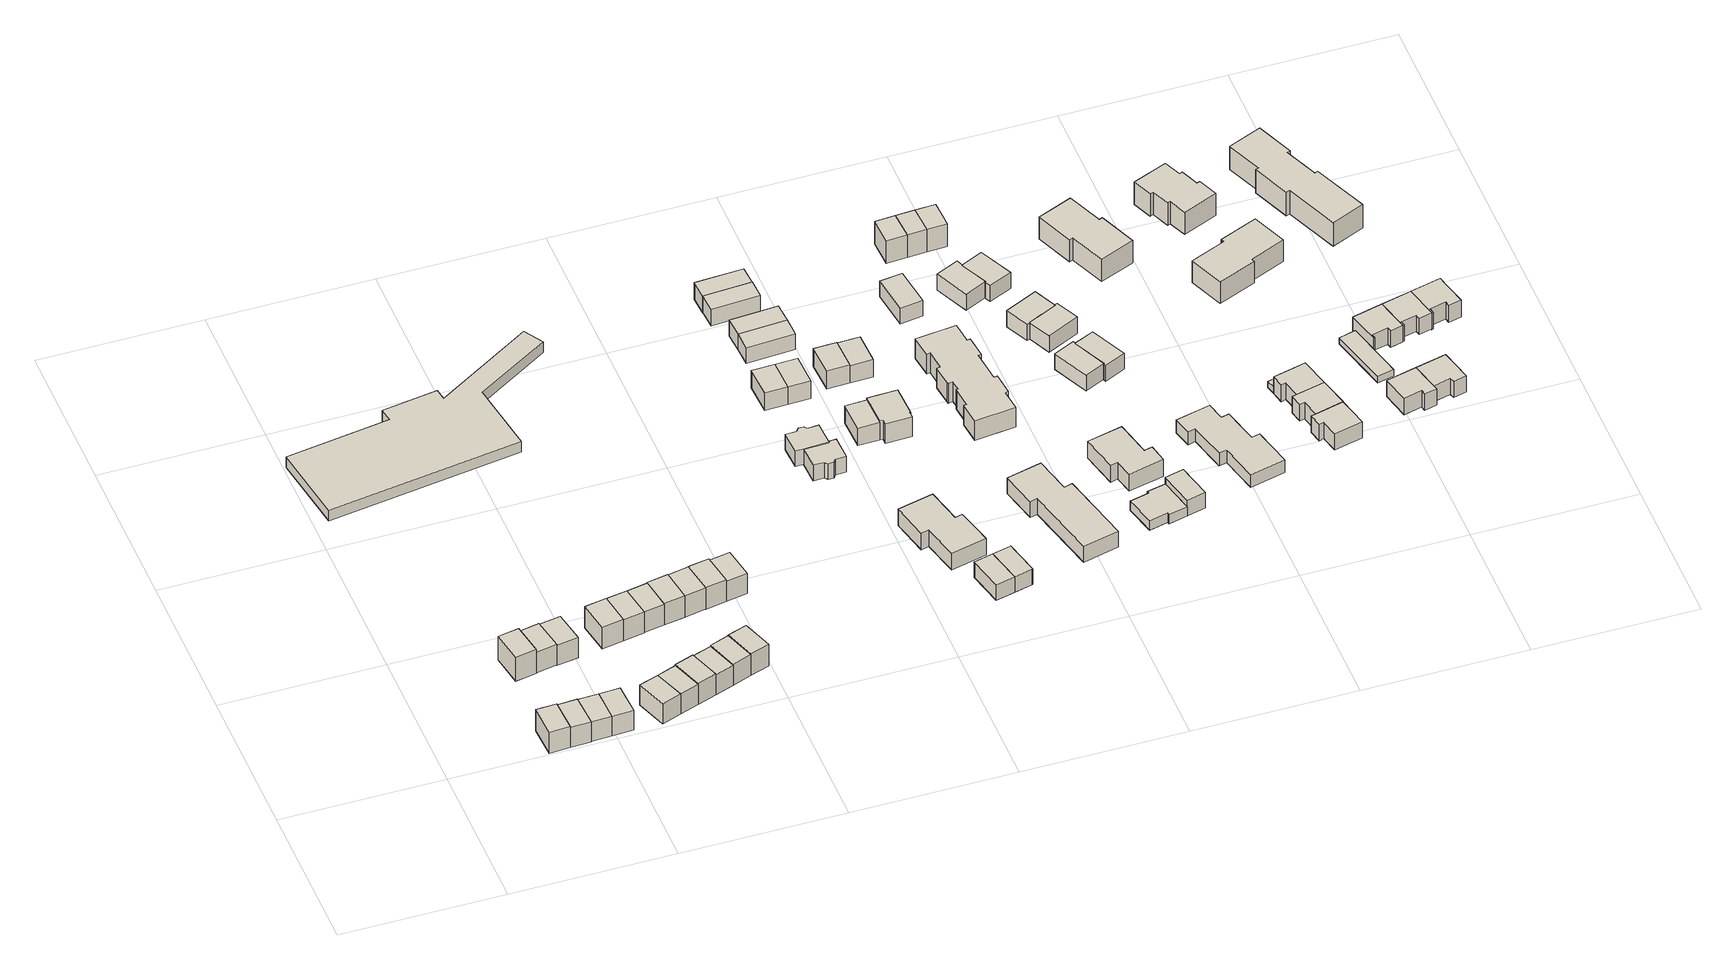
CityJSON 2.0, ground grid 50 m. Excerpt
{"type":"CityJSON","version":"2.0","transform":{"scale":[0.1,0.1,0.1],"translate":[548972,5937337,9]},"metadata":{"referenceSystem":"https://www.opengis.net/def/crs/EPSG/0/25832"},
"CityObjects":{
"building1":{"type":"Building","attributes":{"Gemeindeschluessel":"02200227","Geometrietyp2DReferenz":"3000","BezugspunktDach":"2000","function":"31001_1010","measuredHeight":9.27,"storeysAboveGround":2},"address":[{"country":"Germany","locality":"Hamburg","thoroughfareNumber":"56d","thoroughfareName":"Brünschentwiete","postcode":"22559"}],"geometry":[{"type":"Solid","lod":"1","boundaries":[[[[0,1,2,3]],[[4,5,6,7]],[[2,4,7,3]],[[1,5,4,2]],[[0,6,5,1]],[[3,7,6,0]]]]}]},
"building2":{"type":"Building","attributes":{"Gemeindeschluessel":"02200227","Geometrietyp2DReferenz":"3000","BezugspunktDach":"2000","function":"31001_1010","measuredHeight":8.37,"storeysAboveGround":2},"address":[{"country":"Germany","locality":"Hamburg","thoroughfareNumber":"56c","thoroughfareName":"Brünschentwiete","postcode":"22559"}],"geometry":[{"type":"Solid","lod":"1","boundaries":[[[[8,0,3,9]],[[10,11,12,13]],[[3,10,13,9]],[[0,11,10,3]],[[8,12,11,0]],[[9,13,12,8]]]]}]},
"building3":{"type":"Building","attributes":{"Gemeindeschluessel":"02200227","Geometrietyp2DReferenz":"3000","BezugspunktDach":"2000","function":"31001_1010","measuredHeight":10.26,"storeysAboveGround":2},"address":[{"country":"Germany","locality":"Hamburg","thoroughfareNumber":"58c","thoroughfareName":"Brünschentwiete","postcode":"22559"}],"geometry":[{"type":"Solid","lod":"1","boundaries":[[[[14,15,16,17]],[[18,19,20,21]],[[16,18,21,17]],[[15,19,18,16]],[[14,20,19,15]],[[17,21,20,14]]]]}]},
"building4":{"type":"Building","attributes":{"Gemeindeschluessel":"02200227","Geometrietyp2DReferenz":"3000","BezugspunktDach":"2000","function":"31001_1010","measuredHeight":8.57,"storeysAboveGround":2},"address":[{"country":"Germany","locality":"Hamburg","thoroughfareNumber":"56b","thoroughfareName":"Brünschentwiete","postcode":"22559"}],"geometry":[{"type":"Solid","lod":"1","boundaries":[[[[22,23,24,25]],[[26,27,28,29]],[[24,26,29,25]],[[23,27,26,24]],[[22,28,27,23]],[[25,29,28,22]]]]}]},
"building5":{"type":"Building","attributes":{"Gemeindeschluessel":"02200227","Geometrietyp2DReferenz":"3000","BezugspunktDach":"2000","function":"31001_1010","measuredHeight":9.31,"storeysAboveGround":2},"address":[{"country":"Germany","locality":"Hamburg","thoroughfareNumber":"58b","thoroughfareName":"Brünschentwiete","postcode":"22559"}],"geometry":[{"type":"Solid","lod":"1","boundaries":[[[[30,31,32,33]],[[34,35,36,37]],[[32,34,37,33]],[[31,35,34,32]],[[30,36,35,31]],[[33,37,36,30]]]]}]},
"building6":{"type":"Building","attributes":{"Gemeindeschluessel":"02200227","Geometrietyp2DReferenz":"3000","BezugspunktDach":"2000","function":"31001_1010","measuredHeight":8.75,"storeysAboveGround":2},"address":[{"country":"Germany","locality":"Hamburg","thoroughfareNumber":"56a","thoroughfareName":"Brünschentwiete","postcode":"22559"}],"geometry":[{"type":"Solid","lod":"1","boundaries":[[[[38,39,40,41]],[[29,28,42,43]],[[40,29,43,41]],[[39,28,29,40]],[[38,42,28,39]],[[41,43,42,38]]]]}]},
"building7":{"type":"Building","attributes":{"Gemeindeschluessel":"02200227","Geometrietyp2DReferenz":"3000","BezugspunktDach":"2000","function":"31001_1010","measuredHeight":8.84,"storeysAboveGround":2},"address":[{"country":"Germany","locality":"Hamburg","thoroughfareNumber":"58a","thoroughfareName":"Brünschentwiete","postcode":"22559"}],"geometry":[{"type":"Solid","lod":"1","boundaries":[[[[44,45,46,47]],[[48,49,50,51]],[[46,48,51,47]],[[45,49,48,46]],[[44,50,49,45]],[[47,51,50,44]]]]}]},
"building8":{"type":"Building","attributes":{"Gemeindeschluessel":"02200227","Geometrietyp2DReferenz":"3000","BezugspunktDach":"2000","function":"31001_1010","measuredHeight":8.8,"storeysAboveGround":2},"address":[{"country":"Germany","locality":"Hamburg","thoroughfareNumber":"60f","thoroughfareName":"Brünschentwiete","postcode":"22559"}],"geometry":[{"type":"Solid","lod":"1","boundaries":[[[[52,53,54,55]],[[56,57,58,59]],[[54,56,59,55]],[[53,57,56,54]],[[52,58,57,53]],[[55,59,58,52]]]]}]},
"building9":{"type":"Building","attributes":{"Gemeindeschluessel":"02200227","Geometrietyp2DReferenz":"3000","BezugspunktDach":"2000","function":"31001_1010","measuredHeight":9.46,"storeysAboveGround":2},"address":[{"country":"Germany","locality":"Hamburg","thoroughfareNumber":"62g","thoroughfareName":"Brünschentwiete","postcode":"22559"}],"geometry":[{"type":"Solid","lod":"1","boundaries":[[[[60,61,62,63]],[[64,65,66,67]],[[62,64,67,63]],[[61,65,64,62]],[[60,66,65,61]],[[63,67,66,60]]]]}]},
"building10":{"type":"Building","attributes":{"Gemeindeschluessel":"02200227","Geometrietyp2DReferenz":"3000","BezugspunktDach":"2000","function":"31001_1010","measuredHeight":8.94,"storeysAboveGround":2},"address":[{"country":"Germany","locality":"Hamburg","thoroughfareNumber":"60e","thoroughfareName":"Brünschentwiete","postcode":"22559"}],"geometry":[{"type":"Solid","lod":"1","boundaries":[[[[68,52,55,69]],[[59,58,70,71]],[[55,59,71,69]],[[52,58,59,55]],[[68,70,58,52]],[[69,71,70,68]]]]}]},
"building11":{"type":"Building","attributes":{"Gemeindeschluessel":"02200227","Geometrietyp2DReferenz":"3000","BezugspunktDach":"2000","function":"31001_1010","measuredHeight":9.47,"storeysAboveGround":2},"address":[{"country":"Germany","locality":"Hamburg","thoroughfareNumber":"62f","thoroughfareName":"Brünschentwiete","postcode":"22559"}],"geometry":[{"type":"Solid","lod":"1","boundaries":[[[[72,60,63,73]],[[74,75,76,77]],[[63,74,77,73]],[[60,75,74,63]],[[72,76,75,60]],[[73,77,76,72]]]]}]},
"building12":{"type":"Building","attributes":{"Gemeindeschluessel":"02200227","Geometrietyp2DReferenz":"3000","BezugspunktDach":"2000","function":"31001_1010","measuredHeight":9.34,"storeysAboveGround":2},"address":[{"country":"Germany","locality":"Hamburg","thoroughfareNumber":"60d","thoroughfareName":"Brünschentwiete","postcode":"22559"}],"geometry":[{"type":"Solid","lod":"1","boundaries":[[[[78,68,69,79]],[[80,81,82,83]],[[69,80,83,79]],[[68,81,80,69]],[[78,82,81,68]],[[79,83,82,78]]]]}]},
"building13":{"type":"Building","attributes":{"Gemeindeschluessel":"02200227","Geometrietyp2DReferenz":"3000","BezugspunktDach":"2000","function":"31001_2140","measuredHeight":5.4,"storeysAboveGround":1},"address":[{"country":"Germany","locality":"Hamburg","thoroughfareName":"Wedeler Landstraße","postcode":"22559"}],"geometry":[{"type":"Solid","lod":"1","boundaries":[[[[84,85,86,87,88,89,90,91,92,93]],[[94,95,96,97,98,99,100,101,102,103]],[[92,94,103,93]],[[91,95,94,92]],[[90,96,95,91]],[[89,97,96,90]],[[88,98,97,89]],[[87,99,98,88]],[[86,100,99,87]],[[85,101,100,86]],[[84,102,101,85]],[[93,103,102,84]]]]}]},
"building14":{"type":"Building","attributes":{"Gemeindeschluessel":"02200227","Geometrietyp2DReferenz":"3000","BezugspunktDach":"2000","function":"31001_1010","measuredHeight":9.39,"storeysAboveGround":2},"address":[{"country":"Germany","locality":"Hamburg","thoroughfareNumber":"62e","thoroughfareName":"Brünschentwiete","postcode":"22559"}],"geometry":[{"type":"Solid","lod":"1","boundaries":[[[[104,105,106,107]],[[108,109,110,111]],[[106,108,111,107]],[[105,109,108,106]],[[104,110,109,105]],[[107,111,110,104]]]]}]},
"building15":{"type":"Building","attributes":{"Gemeindeschluessel":"02200227","Geometrietyp2DReferenz":"3000","BezugspunktDach":"2000","function":"31001_1010","measuredHeight":8.75,"storeysAboveGround":2},"address":[{"country":"Germany","locality":"Hamburg","thoroughfareNumber":"60c","thoroughfareName":"Brünschentwiete","postcode":"22559"}],"geometry":[{"type":"Solid","lod":"1","boundaries":[[[[112,78,79,113]],[[114,115,116,117]],[[79,114,117,113]],[[78,115,114,79]],[[112,116,115,78]],[[113,117,116,112]]]]}]},
"building16":{"type":"Building","attributes":{"Gemeindeschluessel":"02200227","Geometrietyp2DReferenz":"3000","BezugspunktDach":"2000","function":"31001_1010","measuredHeight":9.3,"storeysAboveGround":2},"address":[{"country":"Germany","locality":"Hamburg","thoroughfareNumber":"60b","thoroughfareName":"Brünschentwiete","postcode":"22559"}],"geometry":[{"type":"Solid","lod":"1","boundaries":[[[[118,112,113,119]],[[120,121,122,123]],[[113,120,123,119]],[[112,121,120,113]],[[118,122,121,112]],[[119,123,122,118]]]]}]},
"building17":{"type":"Building","attributes":{"Gemeindeschluessel":"02200227","Geometrietyp2DReferenz":"3000","BezugspunktDach":"2000","function":"31001_1010","measuredHeight":9.29,"storeysAboveGround":2},"address":[{"country":"Germany","locality":"Hamburg","thoroughfareNumber":"62d","thoroughfareName":"Brünschentwiete","postcode":"22559"}],"geometry":[{"type":"Solid","lod":"1","boundaries":[[[[124,104,107,125]],[[126,127,128,129]],[[107,126,129,125]],[[104,127,126,107]],[[124,128,127,104]],[[125,129,128,124]]]]}]},
"building18":{"type":"Building","attributes":{"Gemeindeschluessel":"02200227","Geometrietyp2DReferenz":"3000","BezugspunktDach":"2000","function":"31001_1010","measuredHeight":9.22,"storeysAboveGround":2},"address":[{"country":"Germany","locality":"Hamburg","thoroughfareNumber":"60a","thoroughfareName":"Brünschentwiete","postcode":"22559"}],"geometry":[{"type":"Solid","lod":"1","boundaries":[[[[130,118,119,131]],[[132,133,134,135]],[[119,132,135,131]],[[118,133,132,119]],[[130,134,133,118]],[[131,135,134,130]]]]}]},
"building19":{"type":"Building","attributes":{"Gemeindeschluessel":"02200227","Geometrietyp2DReferenz":"3000","BezugspunktDach":"2000","function":"31001_1010","measuredHeight":9.28,"storeysAboveGround":2},"address":[{"country":"Germany","locality":"Hamburg","thoroughfareNumber":"62c","thoroughfareName":"Brünschentwiete","postcode":"22559"}],"geometry":[{"type":"Solid","lod":"1","boundaries":[[[[136,124,125,137]],[[138,139,140,141]],[[125,138,141,137]],[[124,139,138,125]],[[136,140,139,124]],[[137,141,140,136]]]]}]},
"building20":{"type":"Building","attributes":{"Gemeindeschluessel":"02200227","Geometrietyp2DReferenz":"3000","BezugspunktDach":"2000","function":"31001_1010","measuredHeight":9.33,"storeysAboveGround":2},"address":[{"country":"Germany","locality":"Hamburg","thoroughfareNumber":"62b","thoroughfareName":"Brünschentwiete","postcode":"22559"}],"geometry":[{"type":"Solid","lod":"1","boundaries":[[[[142,143,144,145]],[[146,147,148,149]],[[144,146,149,145]],[[143,147,146,144]],[[142,148,147,143]],[[145,149,148,142]]]]}]},
"building21":{"type":"Building","attributes":{"Gemeindeschluessel":"02200227","Geometrietyp2DReferenz":"3000","BezugspunktDach":"2000","function":"31001_1010","measuredHeight":8.96,"storeysAboveGround":2},"address":[{"country":"Germany","locality":"Hamburg","thoroughfareNumber":"62a","thoroughfareName":"Brünschentwiete","postcode":"22559"}],"geometry":[{"type":"Solid","lod":"1","boundaries":[[[[150,142,145,151]],[[152,153,154,155]],[[145,152,155,151]],[[142,153,152,145]],[[150,154,153,142]],[[151,155,154,150]]]]}]},
"building22":{"type":"Building","attributes":{"Gemeindeschluessel":"02200227","Geometrietyp2DReferenz":"3000","BezugspunktDach":"2000","function":"31001_1010","measuredHeight":7.65,"storeysAboveGround":1},"address":[{"country":"Germany","locality":"Hamburg","thoroughfareNumber":"64","thoroughfareName":"Brünschentwiete","postcode":"22559"}],"geometry":[{"type":"Solid","lod":"1","boundaries":[[[[156,157,158,159,160,161,162,163,164,165]],[[166,167,168,169,170,171,172,173,174,175]],[[164,166,175,165]],[[163,167,166,164]],[[162,168,167,163]],[[161,169,168,162]],[[160,170,169,161]],[[159,171,170,160]],[[158,172,171,159]],[[157,173,172,158]],[[156,174,173,157]],[[165,175,174,156]]]]}]},
"building23":{"type":"Building","attributes":{"Gemeindeschluessel":"02200227","Geometrietyp2DReferenz":"3000","BezugspunktDach":"2000","function":"31001_1010","measuredHeight":7.6,"storeysAboveGround":1},"address":[{"country":"Germany","locality":"Hamburg","thoroughfareNumber":"120","thoroughfareName":"Adebarweg","postcode":"22559"}],"geometry":[{"type":"Solid","lod":"1","boundaries":[[[[176,177,178,179,180,181,182,183,184,185]],[[186,187,188,189,190,191,192,193,194,195]],[[184,186,195,185]],[[183,187,186,184]],[[182,188,187,183]],[[181,189,188,182]],[[180,190,189,181]],[[179,191,190,180]],[[178,192,191,179]],[[177,193,192,178]],[[176,194,193,177]],[[185,195,194,176]]]]}]},
"building24":{"type":"Building","attributes":{"Gemeindeschluessel":"02200227","Geometrietyp2DReferenz":"3000","BezugspunktDach":"2000","function":"31001_1010","measuredHeight":8.44,"storeysAboveGround":1},"address":[{"country":"Germany","locality":"Hamburg","thoroughfareNumber":"66a","thoroughfareName":"Brünschentwiete","postcode":"22559"}],"geometry":[{"type":"Solid","lod":"1","boundaries":[[[[196,197,198,199]],[[200,201,202,203]],[[198,200,203,199]],[[197,201,200,198]],[[196,202,201,197]],[[199,203,202,196]]]]}]},
"building25":{"type":"Building","attributes":{"Gemeindeschluessel":"02200227","Geometrietyp2DReferenz":"3000","BezugspunktDach":"2000","function":"31001_1010","measuredHeight":8.7,"storeysAboveGround":1},"address":[{"country":"Germany","locality":"Hamburg","thoroughfareNumber":"103","thoroughfareName":"Adebarweg","postcode":"22559"}],"geometry":[{"type":"Solid","lod":"1","boundaries":[[[[204,205,206,207,208,209,210,211]],[[212,213,214,215,216,217,218,219]],[[210,212,219,211]],[[209,213,212,210]],[[208,214,213,209]],[[207,215,214,208]],[[206,216,215,207]],[[205,217,216,206]],[[204,218,217,205]],[[211,219,218,204]]]]}]},
"building26":{"type":"Building","attributes":{"Gemeindeschluessel":"02200227","Geometrietyp2DReferenz":"3000","BezugspunktDach":"2000","function":"31001_1010","measuredHeight":8.64,"storeysAboveGround":1},"address":[{"country":"Germany","locality":"Hamburg","thoroughfareNumber":"111","thoroughfareName":"Adebarweg","postcode":"22559"}],"geometry":[{"type":"Solid","lod":"1","boundaries":[[[[220,221,222,223]],[[224,225,226,227]],[[222,224,227,223]],[[221,225,224,222]],[[220,226,225,221]],[[223,227,226,220]]]]}]},
"building27":{"type":"Building","attributes":{"Gemeindeschluessel":"02200227","Geometrietyp2DReferenz":"3000","BezugspunktDach":"2000","function":"31001_1010","measuredHeight":8.47,"storeysAboveGround":1},"address":[{"country":"Germany","locality":"Hamburg","thoroughfareNumber":"66b","thoroughfareName":"Brünschentwiete","postcode":"22559"}],"geometry":[{"type":"Solid","lod":"1","boundaries":[[[[228,229,230,231]],[[203,202,232,233]],[[230,203,233,231]],[[229,202,203,230]],[[228,232,202,229]],[[231,233,232,228]]]]}]},
"building28":{"type":"Building","attributes":{"Gemeindeschluessel":"02200227","Geometrietyp2DReferenz":"3000","BezugspunktDach":"2000","function":"31001_1010","measuredHeight":8.57,"storeysAboveGround":1},"address":[{"country":"Germany","locality":"Hamburg","thoroughfareNumber":"109","thoroughfareName":"Adebarweg","postcode":"22559"}],"geometry":[{"type":"Solid","lod":"1","boundaries":[[[[234,235,220,223,236,237]],[[238,227,226,239,240,241]],[[236,238,241,237]],[[223,227,238,236]],[[220,226,227,223]],[[235,239,226,220]],[[234,240,239,235]],[[237,241,240,234]]]]}]},
"building29":{"type":"Building","attributes":{"Gemeindeschluessel":"02200227","Geometrietyp2DReferenz":"3000","BezugspunktDach":"2000","function":"31001_1010","measuredHeight":8.27,"storeysAboveGround":1},"address":[{"country":"Germany","locality":"Hamburg","thoroughfareNumber":"68","thoroughfareName":"Brünschentwiete","postcode":"22559"}],"geometry":[{"type":"Solid","lod":"1","boundaries":[[[[242,243,244,245]],[[246,247,248,249]],[[244,246,249,245]],[[243,247,246,244]],[[242,248,247,243]],[[245,249,248,242]]]]}]},
"building30":{"type":"Building","attributes":{"Gemeindeschluessel":"02200227","Geometrietyp2DReferenz":"3000","BezugspunktDach":"2000","function":"31001_1010","measuredHeight":8.47,"storeysAboveGround":1},"address":[{"country":"Germany","locality":"Hamburg","thoroughfareNumber":"68b","thoroughfareName":"Brünschentwiete","postcode":"22559"}],"geometry":[{"type":"Solid","lod":"1","boundaries":[[[[250,251,252,253]],[[254,255,256,257]],[[252,254,257,253]],[[251,255,254,252]],[[250,256,255,251]],[[253,257,256,250]]]]}]},
"building31":{"type":"Building","attributes":{"Gemeindeschluessel":"02200227","Geometrietyp2DReferenz":"3000","BezugspunktDach":"2000","function":"31001_1010","measuredHeight":8.29,"storeysAboveGround":1},"address":[{"country":"Germany","locality":"Hamburg","thoroughfareNumber":"68a","thoroughfareName":"Brünschentwiete","postcode":"22559"}],"geometry":[{"type":"Solid","lod":"1","boundaries":[[[[258,242,245,259]],[[260,261,262,263]],[[245,260,263,259]],[[242,261,260,245]],[[258,262,261,242]],[[259,263,262,258]]]]}]},
"building32":{"type":"Building","attributes":{"Gemeindeschluessel":"02200227","Geometrietyp2DReferenz":"3000","BezugspunktDach":"2000","function":"31001_1010","measuredHeight":8.39,"storeysAboveGround":1},"address":[{"country":"Germany","locality":"Hamburg","thoroughfareNumber":"118b","thoroughfareName":"Adebarweg","postcode":"22559"}],"geometry":[{"type":"Solid","lod":"1","boundaries":[[[[264,265,266,267]],[[268,269,270,271]],[[266,268,271,267]],[[265,269,268,266]],[[264,270,269,265]],[[267,271,270,264]]]]}]},
"building33":{"type":"Building","attributes":{"Gemeindeschluessel":"02200227","Geometrietyp2DReferenz":"3000","BezugspunktDach":"2000","function":"31001_1010","measuredHeight":8.55,"storeysAboveGround":1},"address":[{"country":"Germany","locality":"Hamburg","thoroughfareNumber":"68c","thoroughfareName":"Brünschentwiete","postcode":"22559"}],"geometry":[{"type":"Solid","lod":"1","boundaries":[[[[272,273,274,275]],[[276,277,278,279]],[[274,276,279,275]],[[273,277,276,274]],[[272,278,277,273]],[[275,279,278,272]]]]}]},
"building34":{"type":"Building","attributes":{"Gemeindeschluessel":"02200227","Geometrietyp2DReferenz":"3000","BezugspunktDach":"2000","function":"31001_1010","measuredHeight":8.52,"storeysAboveGround":1},"address":[{"country":"Germany","locality":"Hamburg","thoroughfareNumber":"66c","thoroughfareName":"Brünschentwiete","postcode":"22559"}],"geometry":[{"type":"Solid","lod":"1","boundaries":[[[[280,281,282,283]],[[284,285,286,287]],[[282,284,287,283]],[[281,285,284,282]],[[280,286,285,281]],[[283,287,286,280]]]]}]},
"building35":{"type":"Building","attributes":{"Gemeindeschluessel":"02200227","Geometrietyp2DReferenz":"3000","BezugspunktDach":"2000","function":"31001_1010","measuredHeight":8.15,"storeysAboveGround":1},"address":[{"country":"Germany","locality":"Hamburg","thoroughfareNumber":"118a","thoroughfareName":"Adebarweg","postcode":"22559"}],"geometry":[{"type":"Solid","lod":"1","boundaries":[[[[288,289,290,291,292,293,294,295]],[[296,297,298,299,300,301,302,303]],[[294,296,303,295]],[[293,297,296,294]],[[292,298,297,293]],[[291,299,298,292]],[[290,300,299,291]],[[289,301,300,290]],[[288,302,301,289]],[[295,303,302,288]]]]}]},
"building36":{"type":"Building","attributes":{"Gemeindeschluessel":"02200227","Geometrietyp2DReferenz":"3000","BezugspunktDach":"2000","function":"31001_1010","measuredHeight":8.57,"storeysAboveGround":1},"address":[{"country":"Germany","locality":"Hamburg","thoroughfareNumber":"66d","thoroughfareName":"Brünschentwiete","postcode":"22559"}],"geometry":[{"type":"Solid","lod":"1","boundaries":[[[[304,280,283,305]],[[306,307,308,309]],[[283,306,309,305]],[[280,307,306,283]],[[304,308,307,280]],[[305,309,308,304]]]]}]},
"building37":{"type":"Building","attributes":{"Gemeindeschluessel":"02200227","Geometrietyp2DReferenz":"3000","BezugspunktDach":"2000","function":"31001_1010","measuredHeight":8.66,"storeysAboveGround":1},"address":[{"country":"Germany","locality":"Hamburg","thoroughfareNumber":"89","thoroughfareName":"Adebarweg","postcode":"22559"}],"geometry":[{"type":"Solid","lod":"1","boundaries":[[[[310,311,312,313,314,315,316,317]],[[318,319,320,321,322,323,324,325]],[[316,318,325,317]],[[315,319,318,316]],[[314,320,319,315]],[[313,321,320,314]],[[312,322,321,313]],[[311,323,322,312]],[[310,324,323,311]],[[317,325,324,310]]]]}]},
"building38":{"type":"Building","attributes":{"Gemeindeschluessel":"02200227","Geometrietyp2DReferenz":"3000","BezugspunktDach":"2000","function":"31001_1010","measuredHeight":7.36,"storeysAboveGround":1},"address":[{"country":"Germany","locality":"Hamburg","thoroughfareNumber":"116d","thoroughfareName":"Adebarweg","postcode":"22559"}],"geometry":[{"type":"Solid","lod":"1","boundaries":[[[[326,327,328,329,330,331,332,333,334,335,336,337,338,339,340,341,342,343,344,345,346,347,348,349]],[[350,351,352,353,354,355,356,357,358,359,360,361,362,363,364,365,366,367,368,369,370,371,372,373]],[[348,350,373,349]],[[347,351,350,348]],[[346,352,351,347]],[[345,353,352,346]],[[344,354,353,345]],[[343,355,354,344]],[[342,356,355,343]],[[341,357,356,342]],[[340,358,357,341]],[[339,359,358,340]],[[338,360,359,339]],[[337,361,360,338]],[[336,362,361,337]],[[335,363,362,336]],[[334,364,363,335]],[[333,365,364,334]],[[332,366,365,333]],[[331,367,366,332]],[[330,368,367,331]],[[329,369,368,330]],[[328,370,369,329]],[[327,371,370,328]],[[326,372,371,327]],[[349,373,372,326]]]]}]},
"building39":{"type":"Building","attributes":{"Gemeindeschluessel":"02200227","Geometrietyp2DReferenz":"3000","BezugspunktDach":"2000","function":"31001_1010","measuredHeight":7.62,"storeysAboveGround":1},"address":[{"country":"Germany","locality":"Hamburg","thoroughfareNumber":"114","thoroughfareName":"Adebarweg","postcode":"22559"}],"geometry":[{"type":"Solid","lod":"1","boundaries":[[[[374,375,376,377]],[[378,379,380,381]],[[376,378,381,377]],[[375,379,378,376]],[[374,380,379,375]],[[377,381,380,374]]]]}]},
"building40":{"type":"Building","attributes":{"Gemeindeschluessel":"02200227","Geometrietyp2DReferenz":"3000","BezugspunktDach":"2000","function":"31001_1010","measuredHeight":3.46,"storeysAboveGround":1},"address":[{"country":"Germany","locality":"Hamburg","thoroughfareNumber":"87","thoroughfareName":"Adebarweg","postcode":"22559"}],"geometry":[{"type":"Solid","lod":"1","boundaries":[[[[382,383,384,385,386,387,388,389]],[[390,391,392,393,394,395,396,397]],[[388,390,397,389]],[[387,391,390,388]],[[386,392,391,387]],[[385,393,392,386]],[[384,394,393,385]],[[383,395,394,384]],[[382,396,395,383]],[[389,397,396,382]]]]}]},
"building41":{"type":"Building","attributes":{"Gemeindeschluessel":"02200227","Geometrietyp2DReferenz":"3000","BezugspunktDach":"2000","function":"31001_1010","measuredHeight":9.07,"storeysAboveGround":1},"address":[{"country":"Germany","locality":"Hamburg","thoroughfareNumber":"81","thoroughfareName":"Adebarweg","postcode":"22559"}],"geometry":[{"type":"Solid","lod":"1","boundaries":[[[[398,399,400,401,402,403,404,405]],[[406,407,408,409,410,411,412,413]],[[404,406,413,405]],[[403,407,406,404]],[[402,408,407,403]],[[401,409,408,402]],[[400,410,409,401]],[[399,411,410,400]],[[398,412,411,399]],[[405,413,412,398]]]]}]},
"building42":{"type":"Building","attributes":{"Gemeindeschluessel":"02200227","Geometrietyp2DReferenz":"3000","BezugspunktDach":"2000","function":"31001_1010","measuredHeight":8.52,"storeysAboveGround":2},"address":[{"country":"Germany","locality":"Hamburg","thoroughfareNumber":"143e","thoroughfareName":"Wedeler Landstraße","postcode":"22559"}],"geometry":[{"type":"Solid","lod":"1","boundaries":[[[[414,415,416,417]],[[418,419,420,421]],[[416,418,421,417]],[[415,419,418,416]],[[414,420,419,415]],[[417,421,420,414]]]]}]},
"building43":{"type":"Building","attributes":{"Gemeindeschluessel":"02200227","Geometrietyp2DReferenz":"3000","BezugspunktDach":"2000","function":"31001_1010","measuredHeight":8.69,"storeysAboveGround":1},"address":[{"country":"Germany","locality":"Hamburg","thoroughfareNumber":"85","thoroughfareName":"Adebarweg","postcode":"22559"}],"geometry":[{"type":"Solid","lod":"1","boundaries":[[[[422,385,384,423]],[[424,425,426,427]],[[384,424,427,423]],[[385,425,424,384]],[[422,426,425,385]],[[423,427,426,422]]]]}]},
"building44":{"type":"Building","attributes":{"Gemeindeschluessel":"02200227","Geometrietyp2DReferenz":"3000","BezugspunktDach":"2000","function":"31001_1010","measuredHeight":7.84,"storeysAboveGround":1},"address":[{"country":"Germany","locality":"Hamburg","thoroughfareNumber":"112","thoroughfareName":"Adebarweg","postcode":"22559"}],"geometry":[{"type":"Solid","lod":"1","boundaries":[[[[428,429,430,431,432,433,434]],[[435,436,437,438,439,440,441]],[[433,435,441,434]],[[432,436,435,433]],[[431,437,436,432]],[[430,438,437,431]],[[429,439,438,430]],[[428,440,439,429]],[[434,441,440,428]]]]}]},
"building45":{"type":"Building","attributes":{"Gemeindeschluessel":"02200227","Geometrietyp2DReferenz":"3000","BezugspunktDach":"2000","function":"31001_1010","measuredHeight":8.5,"storeysAboveGround":2},"address":[{"country":"Germany","locality":"Hamburg","thoroughfareNumber":"143d","thoroughfareName":"Wedeler Landstraße","postcode":"22559"}],"geometry":[{"type":"Solid","lod":"1","boundaries":[[[[442,443,415,414]],[[419,444,445,420]],[[415,419,420,414]],[[443,444,419,415]],[[442,445,444,443]],[[414,420,445,442]]]]}]},
"building46":{"type":"Building","attributes":{"Gemeindeschluessel":"02200227","Geometrietyp2DReferenz":"3000","BezugspunktDach":"2000","function":"31001_1010","measuredHeight":8.5,"storeysAboveGround":2},"address":[{"country":"Germany","locality":"Hamburg","thoroughfareNumber":"143c","thoroughfareName":"Wedeler Landstraße","postcode":"22559"}],"geometry":[{"type":"Solid","lod":"1","boundaries":[[[[446,447,443,442]],[[444,448,449,445]],[[443,444,445,442]],[[447,448,444,443]],[[446,449,448,447]],[[442,445,449,446]]]]}]},
"building47":{"type":"Building","attributes":{"Gemeindeschluessel":"02200227","Geometrietyp2DReferenz":"3000","BezugspunktDach":"2000","function":"31001_1010","measuredHeight":7.56,"storeysAboveGround":1},"address":[{"country":"Germany","locality":"Hamburg","thoroughfareNumber":"102","thoroughfareName":"Adebarweg","postcode":"22559"}],"geometry":[{"type":"Solid","lod":"1","boundaries":[[[[450,451,452,453,454,455,456]],[[457,458,459,460,461,462,463]],[[455,457,463,456]],[[454,458,457,455]],[[453,459,458,454]],[[452,460,459,453]],[[451,461,460,452]],[[450,462,461,451]],[[456,463,462,450]]]]}]},
"building48":{"type":"Building","attributes":{"Gemeindeschluessel":"02200227","Geometrietyp2DReferenz":"3000","BezugspunktDach":"2000","function":"31001_1010","measuredHeight":7.91,"storeysAboveGround":1},"address":[{"country":"Germany","locality":"Hamburg","thoroughfareNumber":"110","thoroughfareName":"Adebarweg","postcode":"22559"}],"geometry":[{"type":"Solid","lod":"1","boundaries":[[[[464,465,466,432,431,430,429]],[[438,437,436,467,468,469,439]],[[430,438,439,429]],[[431,437,438,430]],[[432,436,437,431]],[[466,467,436,432]],[[465,468,467,466]],[[464,469,468,465]],[[429,439,469,464]]]]}]},
"building49":{"type":"Building","attributes":{"Gemeindeschluessel":"02200227","Geometrietyp2DReferenz":"3000","BezugspunktDach":"2000","function":"31001_1010","measuredHeight":8.05,"storeysAboveGround":1},"address":[{"country":"Germany","locality":"Hamburg","thoroughfareNumber":"108","thoroughfareName":"Adebarweg","postcode":"22559"}],"geometry":[{"type":"Solid","lod":"1","boundaries":[[[[470,471,472,473,474,475,476]],[[477,478,479,480,481,482,483]],[[475,477,483,476]],[[474,478,477,475]],[[473,479,478,474]],[[472,480,479,473]],[[471,481,480,472]],[[470,482,481,471]],[[476,483,482,470]]]]}]},
"building50":{"type":"Building","attributes":{"Gemeindeschluessel":"02200227","Geometrietyp2DReferenz":"3000","BezugspunktDach":"2000","function":"31001_1010","measuredHeight":8.06,"storeysAboveGround":1},"address":[{"country":"Germany","locality":"Hamburg","thoroughfareNumber":"106","thoroughfareName":"Adebarweg","postcode":"22559"}],"geometry":[{"type":"Solid","lod":"1","boundaries":[[[[484,485,473,472,471,470,486]],[[482,481,480,479,487,488,489]],[[470,482,489,486]],[[471,481,482,470]],[[472,480,481,471]],[[473,479,480,472]],[[485,487,479,473]],[[484,488,487,485]],[[486,489,488,484]]]]}]},
"building51":{"type":"Building","attributes":{"Gemeindeschluessel":"02200227","Geometrietyp2DReferenz":"3000","BezugspunktDach":"2000","function":"31001_1010","measuredHeight":7.64,"storeysAboveGround":1},"address":[{"country":"Germany","locality":"Hamburg","thoroughfareNumber":"104","thoroughfareName":"Adebarweg","postcode":"22559"}],"geometry":[{"type":"Solid","lod":"1","boundaries":[[[[490,491,492,493,494,495,496]],[[460,459,458,497,498,499,461]],[[495,460,461,496]],[[494,459,460,495]],[[493,458,459,494]],[[492,497,458,493]],[[491,498,497,492]],[[490,499,498,491]],[[496,461,499,490]]]]}]},
"building52":{"type":"Building","attributes":{"Gemeindeschluessel":"02200227","Geometrietyp2DReferenz":"3000","BezugspunktDach":"2000","function":"31001_1010","measuredHeight":8.98,"storeysAboveGround":1},"address":[{"country":"Germany","locality":"Hamburg","thoroughfareNumber":"69","thoroughfareName":"Adebarweg","postcode":"22559"}],"geometry":[{"type":"Solid","lod":"1","boundaries":[[[[500,501,502,503,504,505,506,507,508,509,510,511]],[[512,513,514,515,516,517,518,519,520,521,522,523]],[[510,512,523,511]],[[509,513,512,510]],[[508,514,513,509]],[[507,515,514,508]],[[506,516,515,507]],[[505,517,516,506]],[[504,518,517,505]],[[503,519,518,504]],[[502,520,519,503]],[[501,521,520,502]],[[500,522,521,501]],[[511,523,522,500]]]]}]},
"building53":{"type":"Building","attributes":{"Gemeindeschluessel":"02200227","Geometrietyp2DReferenz":"3000","BezugspunktDach":"2000","function":"31001_1010","measuredHeight":10.44,"storeysAboveGround":2},"address":[{"country":"Germany","locality":"Hamburg","thoroughfareNumber":"98","thoroughfareName":"Adebarweg","postcode":"22559"}],"geometry":[{"type":"Solid","lod":"1","boundaries":[[[[524,525,526,527,528,529,530,531]],[[532,533,534,535,536,537,538,539]],[[530,532,539,531]],[[529,533,532,530]],[[528,534,533,529]],[[527,535,534,528]],[[526,536,535,527]],[[525,537,536,526]],[[524,538,537,525]],[[531,539,538,524]]]]}]},
"building54":{"type":"Building","attributes":{"Gemeindeschluessel":"02200227","Geometrietyp2DReferenz":"3000","BezugspunktDach":"2000","function":"31001_2460","measuredHeight":2.27,"storeysAboveGround":1},"address":[{"country":"Germany","locality":"Hamburg","thoroughfareName":"Adebarweg","postcode":"22559"}],"geometry":[{"type":"Solid","lod":"1","boundaries":[[[[540,541,542,543]],[[544,545,546,547]],[[542,544,547,543]],[[541,545,544,542]],[[540,546,545,541]],[[543,547,546,540]]]]}]},
"building55":{"type":"Building","attributes":{"Gemeindeschluessel":"02200227","Geometrietyp2DReferenz":"3000","BezugspunktDach":"2000","function":"31001_1010","measuredHeight":8.53,"storeysAboveGround":1},"address":[{"country":"Germany","locality":"Hamburg","thoroughfareNumber":"63","thoroughfareName":"Adebarweg","postcode":"22559"}],"geometry":[{"type":"Solid","lod":"1","boundaries":[[[[548,549,550,551,552,553,554]],[[555,556,557,558,559,560,561]],[[553,555,561,554]],[[552,556,555,553]],[[551,557,556,552]],[[550,558,557,551]],[[549,559,558,550]],[[548,560,559,549]],[[554,561,560,548]]]]}]},
"building56":{"type":"Building","attributes":{"Gemeindeschluessel":"02200227","Geometrietyp2DReferenz":"3000","BezugspunktDach":"2000","function":"31001_1010","measuredHeight":8.58,"storeysAboveGround":1},"address":[{"country":"Germany","locality":"Hamburg","thoroughfareNumber":"65","thoroughfareName":"Adebarweg","postcode":"22559"}],"geometry":[{"type":"Solid","lod":"1","boundaries":[[[[554,553,562,563,564,565,566]],[[567,568,569,570,571,572,573]],[[565,567,573,566]],[[564,568,567,565]],[[563,569,568,564]],[[562,570,569,563]],[[553,571,570,562]],[[554,572,571,553]],[[566,573,572,554]]]]}]},
"building57":{"type":"Building","attributes":{"Gemeindeschluessel":"02200227","Geometrietyp2DReferenz":"3000","BezugspunktDach":"2000","function":"31001_1010","measuredHeight":8.59,"storeysAboveGround":1},"address":[{"country":"Germany","locality":"Hamburg","thoroughfareNumber":"67","thoroughfareName":"Adebarweg","postcode":"22559"}],"geometry":[{"type":"Solid","lod":"1","boundaries":[[[[566,565,574,575,576,577,578]],[[579,580,581,582,567,573,583]],[[577,579,583,578]],[[576,580,579,577]],[[575,581,580,576]],[[574,582,581,575]],[[565,567,582,574]],[[566,573,567,565]],[[578,583,573,566]]]]}]},
"building58":{"type":"Building","attributes":{"Gemeindeschluessel":"02200227","Geometrietyp2DReferenz":"3000","BezugspunktDach":"2000","function":"31001_1010","measuredHeight":10.34,"storeysAboveGround":2},"address":[{"country":"Germany","locality":"Hamburg","thoroughfareNumber":"86","thoroughfareName":"Adebarweg","postcode":"22559"}],"geometry":[{"type":"Solid","lod":"1","boundaries":[[[[584,585,586,587,588,589,590,591]],[[592,593,594,595,596,597,598,599]],[[590,592,599,591]],[[589,593,592,590]],[[588,594,593,589]],[[587,595,594,588]],[[586,596,595,587]],[[585,597,596,586]],[[584,598,597,585]],[[591,599,598,584]]]]}]},
"building59":{"type":"Building","attributes":{"Gemeindeschluessel":"02200227","Geometrietyp2DReferenz":"3000","BezugspunktDach":"2000","function":"31001_1010","measuredHeight":10.33,"storeysAboveGround":2},"address":[{"country":"Germany","locality":"Hamburg","thoroughfareNumber":"88","thoroughfareName":"Adebarweg","postcode":"22559"}],"geometry":[{"type":"Solid","lod":"1","boundaries":[[[[600,601,602,603,604,605,606,607,608,609,610,611]],[[612,613,614,615,616,617,618,619,620,621,622,623]],[[610,612,623,611]],[[609,613,612,610]],[[608,614,613,609]],[[607,615,614,608]],[[606,616,615,607]],[[605,617,616,606]],[[604,618,617,605]],[[603,619,618,604]],[[602,620,619,603]],[[601,621,620,602]],[[600,622,621,601]],[[611,623,622,600]]]]}]},
"building60":{"type":"Building","attributes":{"Gemeindeschluessel":"02200227","Geometrietyp2DReferenz":"3000","BezugspunktDach":"2000","function":"31001_2460","measuredHeight":2.31,"storeysAboveGround":1},"address":[{"country":"Germany","locality":"Hamburg","thoroughfareName":"Adebarweg","postcode":"22559"}],"geometry":[{"type":"Solid","lod":"1","boundaries":[[[[624,625,626,627]],[[628,629,630,631]],[[626,628,631,627]],[[625,629,628,626]],[[624,630,629,625]],[[627,631,630,624]]]]}]},
"building61":{"type":"Building","attributes":{"Gemeindeschluessel":"02200227","Geometrietyp2DReferenz":"3000","BezugspunktDach":"2000","function":"31001_1010","measuredHeight":8.58,"storeysAboveGround":1},"address":[{"country":"Germany","locality":"Hamburg","thoroughfareNumber":"61","thoroughfareName":"Adebarweg","postcode":"22559"}],"geometry":[{"type":"Solid","lod":"1","boundaries":[[[[632,633,634,635,636,637]],[[638,639,640,641,642,643]],[[636,638,643,637]],[[635,639,638,636]],[[634,640,639,635]],[[633,641,640,634]],[[632,642,641,633]],[[637,643,642,632]]]]}]},
"building62":{"type":"Building","attributes":{"Gemeindeschluessel":"02200227","Geometrietyp2DReferenz":"3000","BezugspunktDach":"2000","function":"31001_1010","measuredHeight":8.64,"storeysAboveGround":1},"address":[{"country":"Germany","locality":"Hamburg","thoroughfareNumber":"57","thoroughfareName":"Adebarweg","postcode":"22559"}],"geometry":[{"type":"Solid","lod":"1","boundaries":[[[[644,645,646,647,648,649,650,651]],[[652,653,654,655,656,657,658,659]],[[650,652,659,651]],[[649,653,652,650]],[[648,654,653,649]],[[647,655,654,648]],[[646,656,655,647]],[[645,657,656,646]],[[644,658,657,645]],[[651,659,658,644]]]]}]},
"building63":{"type":"Building","attributes":{"Gemeindeschluessel":"02200227","Geometrietyp2DReferenz":"3000","BezugspunktDach":"2000","function":"31001_1010","measuredHeight":8.51,"storeysAboveGround":1},"address":[{"country":"Germany","locality":"Hamburg","thoroughfareNumber":"59","thoroughfareName":"Adebarweg","postcode":"22559"}],"geometry":[{"type":"Solid","lod":"1","boundaries":[[[[660,661,662,663,664,665]],[[666,667,668,669,670,642]],[[664,666,642,665]],[[663,667,666,664]],[[662,668,667,663]],[[661,669,668,662]],[[660,670,669,661]],[[665,642,670,660]]]]}]},
"building64":{"type":"Building","attributes":{"Gemeindeschluessel":"02200227","Geometrietyp2DReferenz":"3000","BezugspunktDach":"2000","function":"31001_1010","measuredHeight":8.45,"storeysAboveGround":1},"address":[{"country":"Germany","locality":"Hamburg","thoroughfareNumber":"55","thoroughfareName":"Adebarweg","postcode":"22559"}],"geometry":[{"type":"Solid","lod":"1","boundaries":[[[[671,672,673,674,675,676,677,678]],[[657,679,680,681,682,683,684,658]],[[677,657,658,678]],[[676,679,657,677]],[[675,680,679,676]],[[674,681,680,675]],[[673,682,681,674]],[[672,683,682,673]],[[671,684,683,672]],[[678,658,684,671]]]]}]},
"building65":{"type":"Building","attributes":{"Gemeindeschluessel":"02200227","Geometrietyp2DReferenz":"3000","BezugspunktDach":"2000","function":"31001_1010","measuredHeight":10.72,"storeysAboveGround":2},"address":[{"country":"Germany","locality":"Hamburg","thoroughfareNumber":"72","thoroughfareName":"Adebarweg","postcode":"22559"}],"geometry":[{"type":"Solid","lod":"1","boundaries":[[[[685,686,687,688,689,690,691,692,693,694,695,696]],[[697,698,699,700,701,702,703,704,705,706,707,708]],[[695,697,708,696]],[[694,698,697,695]],[[693,699,698,694]],[[692,700,699,693]],[[691,701,700,692]],[[690,702,701,691]],[[689,703,702,690]],[[688,704,703,689]],[[687,705,704,688]],[[686,706,705,687]],[[685,707,706,686]],[[696,708,707,685]]]]}]},
"building66":{"type":"Building","attributes":{"Gemeindeschluessel":"02200227","Geometrietyp2DReferenz":"3000","BezugspunktDach":"2000","function":"31001_1010","measuredHeight":8.75,"storeysAboveGround":1},"address":[{"country":"Germany","locality":"Hamburg","thoroughfareNumber":"53","thoroughfareName":"Adebarweg","postcode":"22559"}],"geometry":[{"type":"Solid","lod":"1","boundaries":[[[[709,710,711,712,713,714,715,716,717]],[[683,718,719,720,721,722,723,724,684]],[[716,683,684,717]],[[715,718,683,716]],[[714,719,718,715]],[[713,720,719,714]],[[712,721,720,713]],[[711,722,721,712]],[[710,723,722,711]],[[709,724,723,710]],[[717,684,724,709]]]]}]}
},
"vertices":[
[363,9,1],[301,6,1],[297,106,1],[359,109,1],[297,106,80],[301,6,80],[363,9,80],[359,109,80],
[426,12,1],[421,112,1],[359,109,76],[363,9,76],[426,12,76],[421,112,76],
[359,423,3],[376,325,3],[312,314,3],[295,412,3],[312,314,92],[376,325,92],[359,423,92],[295,412,92],
[488,15,2],[426,12,2],[421,112,2],[484,114,2],[421,112,75],[426,12,75],[488,15,75],[484,114,75],
[441,337,4],[376,325,4],[359,423,4],[423,435,4],[359,423,81],[376,325,81],[441,337,81],[423,435,81],
[553,18,1],[488,15,1],[484,114,1],[548,117,1],[553,18,75],[548,117,75],
[507,348,2],[441,337,2],[423,435,2],[490,446,2],[423,435,78],[441,337,78],[507,348,78],[490,446,78],
[697,35,2],[636,14,2],[603,108,2],[663,129,2],[603,108,77],[636,14,77],[697,35,77],[663,129,77],
[648,370,3],[582,359,3],[565,456,3],[632,468,3],[565,456,83],[582,359,83],[648,370,83],[632,468,83],
[756,56,2],[722,150,2],[756,56,77],[722,150,77],
[713,382,3],[696,479,3],[632,468,82],[648,370,82],[713,382,82],[696,479,82],
[814,77,2],[781,171,2],[722,150,81],[756,56,81],[814,77,81],[781,171,81],
[638,1188,10],[43,1099,10],[5,1345,10],[326,1394,10],[319,1436,10],[489,1462,10],[495,1425,10],[796,1611,10],[832,1552,10],[604,1412,10],[832,1552,50],[796,1611,50],[495,1425,50],[489,1462,50],[319,1436,50],[326,1394,50],[5,1345,50],[43,1099,50],[638,1188,50],[604,1412,50],
[776,393,4],[713,382,4],[696,479,4],[761,491,4],[696,479,81],[713,382,81],[776,393,81],[761,491,81],
[873,98,2],[840,192,2],[781,171,77],[814,77,77],[873,98,77],[840,192,77],
[932,119,2],[899,213,2],[840,192,81],[873,98,81],[932,119,81],[899,213,81],
[840,404,4],[825,502,4],[761,491,84],[776,393,84],[840,404,84],[825,502,84],
[993,140,2],[959,234,2],[899,213,83],[932,119,83],[993,140,83],[959,234,83],
[906,416,4],[889,514,4],[825,502,83],[840,404,83],[906,416,83],[889,514,83],
[970,427,3],[906,416,3],[889,514,3],[953,525,3],[889,514,84],[906,416,84],[970,427,84],[953,525,84],
[1036,439,3],[1019,537,3],[953,525,78],[970,427,78],[1036,439,78],[1019,537,78],
[1431,882,14],[1431,877,14],[1356,875,14],[1331,874,14],[1328,948,14],[1362,949,14],[1370,960,14],[1386,960,14],[1393,951,14],[1428,952,14],[1393,951,72],[1386,960,72],[1370,960,72],[1362,949,72],[1328,948,72],[1331,874,72],[1356,875,72],[1431,877,72],[1431,882,72],[1428,952,72],
[1431,877,12],[1431,882,12],[1454,883,12],[1457,807,12],[1424,806,12],[1417,796,12],[1400,795,12],[1391,805,12],[1358,804,12],[1356,875,12],[1358,804,71],[1391,805,71],[1400,795,71],[1417,796,71],[1424,806,71],[1457,807,71],[1454,883,71],[1431,882,71],[1431,877,71],[1356,875,71],
[1395,1116,19],[1326,1114,19],[1323,1214,19],[1392,1216,19],[1323,1214,84],[1326,1114,84],[1395,1116,84],[1392,1216,84],
[1628,576,14],[1654,465,14],[1678,471,14],[1706,355,14],[1596,329,14],[1569,441,14],[1545,435,14],[1518,550,14],[1545,435,76],[1569,441,76],[1596,329,76],[1706,355,76],[1678,471,76],[1654,465,76],[1628,576,76],[1518,550,76],
[1729,184,15],[1670,170,15],[1645,279,15],[1703,293,15],[1645,279,73],[1670,170,73],[1729,184,73],[1703,293,73],
[1463,1118,18],[1395,1116,18],[1392,1216,18],[1460,1218,18],[1463,1118,84],[1460,1218,84],
[1787,198,15],[1784,197,15],[1759,306,15],[1761,307,15],[1759,306,73],[1784,197,73],[1787,198,73],[1761,307,73],
[1487,1382,19],[1490,1321,19],[1343,1312,19],[1340,1373,19],[1343,1312,78],[1490,1321,78],[1487,1382,78],[1340,1373,78],
[1448,1560,17],[1451,1500,17],[1304,1492,17],[1300,1552,17],[1304,1492,79],[1451,1500,79],[1448,1560,79],[1300,1552,79],
[1483,1443,19],[1336,1434,19],[1340,1373,79],[1487,1382,79],[1483,1443,79],[1336,1434,79],
[1587,897,16],[1522,895,16],[1519,994,16],[1584,996,16],[1519,994,81],[1522,895,81],[1587,897,81],[1584,996,81],
[1300,1552,16],[1297,1612,16],[1444,1620,16],[1448,1560,16],[1444,1620,78],[1297,1612,78],[1300,1552,78],[1448,1560,78],
[1586,1142,18],[1518,1140,18],[1514,1240,18],[1583,1242,18],[1514,1240,85],[1518,1140,85],[1586,1142,85],[1583,1242,85],
[1597,897,15],[1587,897,15],[1584,996,15],[1675,999,15],[1678,900,15],[1676,900,15],[1677,881,15],[1597,879,15],[1677,881,88],[1676,900,88],[1678,900,88],[1675,999,88],[1584,996,88],[1587,897,88],[1597,897,88],[1597,879,88],
[1655,1144,18],[1652,1244,18],[1583,1242,83],[1586,1142,83],[1655,1144,83],[1652,1244,83],
[1895,463,16],[1872,457,16],[1845,571,16],[1953,597,16],[1980,482,16],[2006,489,16],[2061,262,16],[1950,235,16],[2061,262,75],[2006,489,75],[1980,482,75],[1953,597,75],[1845,571,75],[1872,457,75],[1895,463,75],[1950,235,75],
[1922,1208,2],[1929,1141,2],[1939,1142,2],[1947,1072,2],[1937,1071,2],[1948,972,2],[1959,974,2],[1966,904,2],[1956,902,2],[1964,836,2],[1839,822,2],[1831,892,2],[1834,892,2],[1841,893,2],[1834,960,2],[1839,960,2],[1835,992,2],[1820,990,2],[1819,998,2],[1812,1060,2],[1822,1062,2],[1815,1125,2],[1805,1123,2],[1796,1194,2],[1805,1123,75],[1815,1125,75],[1822,1062,75],[1812,1060,75],[1819,998,75],[1820,990,75],[1835,992,75],[1839,960,75],[1834,960,75],[1841,893,75],[1834,892,75],[1831,892,75],[1839,822,75],[1964,836,75],[1956,902,75],[1966,904,75],[1959,974,75],[1948,972,75],[1937,1071,75],[1947,1072,75],[1939,1142,75],[1929,1141,75],[1922,1208,75],[1796,1194,75],
[1853,1460,16],[1869,1336,16],[1799,1326,16],[1783,1451,16],[1799,1326,74],[1869,1336,74],[1853,1460,74],[1783,1451,74],
[2201,405,18],[2199,412,18],[2257,425,18],[2282,316,18],[2225,303,18],[2223,310,18],[2165,296,18],[2142,391,18],[2165,296,52],[2223,310,52],[2225,303,52],[2282,316,52],[2257,425,52],[2199,412,52],[2201,405,52],[2142,391,52],
[2211,657,18],[2237,544,18],[2262,550,18],[2275,492,18],[2165,466,18],[2152,523,18],[2129,517,18],[2102,632,18],[2129,517,81],[2152,523,81],[2165,466,81],[2275,492,81],[2262,550,81],[2237,544,81],[2211,657,81],[2102,632,81],
[1902,1659,19],[1907,1573,19],[1845,1569,19],[1841,1655,19],[1845,1569,104],[1907,1573,104],[1902,1659,104],[1841,1655,104],
[2340,330,18],[2314,439,18],[2257,425,77],[2282,316,77],[2340,330,77],[2314,439,77],
[2011,1454,17],[2020,1434,17],[2018,1433,17],[2057,1348,17],[2055,1347,17],[1989,1317,17],[1941,1422,17],[1989,1317,77],[2055,1347,77],[2057,1348,77],[2018,1433,77],[2020,1434,77],[2011,1454,77],[1941,1422,77],
[1961,1662,19],[1966,1576,19],[1966,1576,104],[1961,1662,104],
[2023,1665,19],[2027,1579,19],[2027,1579,104],[2023,1665,104],
[2203,1035,19],[2206,1027,19],[2205,1026,19],[2253,921,19],[2251,921,19],[2190,892,19],[2138,1005,19],[2190,892,77],[2251,921,77],[2253,921,77],[2205,1026,77],[2206,1027,77],[2203,1035,77],[2138,1005,77],
[2086,1465,17],[2135,1360,17],[2064,1328,17],[2064,1328,77],[2135,1360,77],[2086,1465,77],
[2204,1192,18],[2205,1190,18],[2114,1148,18],[2115,1146,18],[2106,1142,18],[2072,1214,18],[2172,1261,18],[2072,1214,79],[2106,1142,79],[2115,1146,79],[2114,1148,79],[2205,1190,79],[2204,1192,79],[2172,1261,79],
[2247,1124,18],[2147,1077,18],[2213,1196,18],[2147,1077,79],[2247,1124,79],[2213,1196,79],
[2267,1055,18],[2320,942,18],[2255,912,18],[2251,921,18],[2253,921,18],[2205,1026,18],[2206,1027,18],[2255,912,77],[2320,942,77],[2267,1055,77],
[2457,484,20],[2433,478,20],[2405,594,20],[2382,588,20],[2367,646,20],[2474,672,20],[2488,614,20],[2512,620,20],[2540,509,20],[2565,515,20],[2595,392,20],[2486,365,20],[2595,392,68],[2565,515,68],[2540,509,68],[2512,620,68],[2488,614,68],[2474,672,68],[2367,646,68],[2382,588,68],[2405,594,68],[2433,478,68],[2457,484,68],[2486,365,68],
[2381,1559,26],[2427,1449,26],[2437,1454,26],[2485,1337,26],[2378,1293,26],[2332,1403,26],[2322,1399,26],[2274,1515,26],[2322,1399,109],[2332,1403,109],[2378,1293,109],[2485,1337,109],[2437,1454,109],[2427,1449,109],[2381,1559,109],[2274,1515,109],
[2667,734,22],[2719,747,22],[2725,719,22],[2674,707,22],[2725,719,45],[2719,747,45],[2667,734,45],[2674,707,45],
[2844,452,21],[2756,431,21],[2743,486,21],[2728,482,21],[2719,522,21],[2733,525,21],[2821,547,21],[2733,525,82],[2719,522,82],[2728,482,82],[2743,486,82],[2756,431,82],[2844,452,82],[2821,547,82],
[2720,579,21],[2705,576,21],[2696,614,21],[2711,618,21],[2799,639,21],[2711,618,83],[2696,614,83],[2705,576,83],[2720,579,83],[2733,525,83],[2821,547,83],[2799,639,83],
[2698,672,21],[2683,668,21],[2674,707,21],[2725,719,21],[2776,732,21],[2725,719,83],[2674,707,83],[2683,668,83],[2698,672,83],[2776,732,83],
[2879,1202,27],[2769,1156,27],[2773,1146,27],[2656,1098,27],[2612,1205,27],[2722,1251,27],[2718,1261,27],[2834,1309,27],[2718,1261,108],[2722,1251,108],[2612,1205,108],[2656,1098,108],[2773,1146,108],[2769,1156,108],[2879,1202,108],[2834,1309,108],
[2676,1606,26],[2699,1552,26],[2708,1556,26],[2731,1500,26],[2741,1504,26],[2766,1443,26],[2659,1399,26],[2636,1453,26],[2627,1450,26],[2604,1505,26],[2594,1501,26],[2569,1562,26],[2594,1501,109],[2604,1505,109],[2627,1450,109],[2636,1453,109],[2659,1399,109],[2766,1443,109],[2741,1504,109],[2731,1500,109],[2708,1556,109],[2699,1552,109],[2676,1606,109],[2569,1562,109],
[2960,651,22],[2913,837,22],[2965,850,22],[3011,663,22],[2965,850,45],[2913,837,45],[2960,651,45],[3011,663,45],
[3058,612,21],[3083,511,21],[3045,502,21],[3041,518,21],[2985,504,21],[2965,590,21],[2985,504,82],[3041,518,82],[3045,502,82],[3083,511,82],[3058,612,82],[2965,590,82],
[3055,885,25],[3080,783,25],[3041,773,25],[3037,787,25],[2988,775,25],[2991,762,25],[2987,761,25],[2962,862,25],[2987,761,86],[2991,762,86],[2988,775,86],[3037,787,86],[3041,773,86],[3080,783,86],[3055,885,86],[2962,862,86],
[3153,635,22],[3178,534,22],[3137,524,22],[3133,539,22],[3079,526,22],[3058,612,22],[3079,526,82],[3133,539,82],[3137,524,82],[3178,534,82],[3153,635,82],
[3148,908,26],[3173,805,26],[3133,795,26],[3129,810,26],[3081,798,26],[3085,784,26],[3080,783,26],[3055,885,26],[3085,784,86],[3081,798,86],[3129,810,86],[3133,795,86],[3173,805,86],[3148,908,86],
[2968,1650,27],[3016,1534,27],[3006,1530,27],[3050,1425,27],[3060,1429,27],[3132,1258,27],[3029,1215,27],[2960,1380,27],[2949,1376,27],[2901,1493,27],[2911,1497,27],[2865,1607,27],[2911,1497,114],[2901,1493,114],[2949,1376,114],[2960,1380,114],[3029,1215,114],[3132,1258,114],[3060,1429,114],[3050,1425,114],[3006,1530,114],[3016,1534,114],[2968,1650,114],[2865,1607,114],
[3242,931,23],[3251,892,23],[3267,827,23],[3228,818,23],[3224,834,23],[3174,821,23],[3177,806,23],[3173,805,23],[3148,908,23],[3177,806,86],[3174,821,86],[3224,834,86],[3228,818,86],[3267,827,86],[3251,892,86],[3242,931,86]
]}
